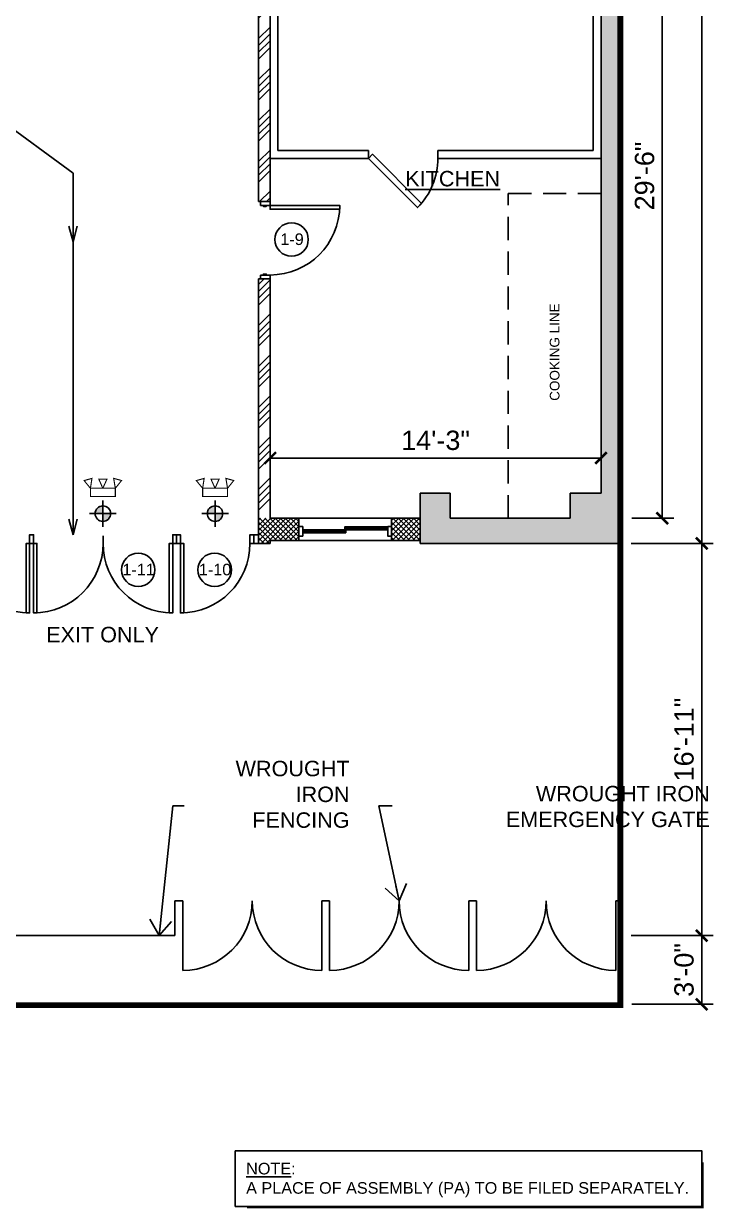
# Model space of a CAD drawing. Header units: inches. Extents: x -5252 to 14398, y -1665 to 9844.
# Drawn here: x -1846 to -1489, y 407 to 1020 of the extents above; entities that cross this region are included whole.
import ezdxf
from ezdxf.enums import TextEntityAlignment as Align

# ---------------------------------------------------------------- set-up
doc = ezdxf.new("R2010")
doc.units = ezdxf.units.IN
doc.header["$LTSCALE"] = 48
doc.header["$MEASUREMENT"] = 0
for name, pattern in [('CENTER', [2, 1.25, -0.25, 0.25, -0.25]), ('HIDDEN', [0.375, 0.25, -0.125]), ('PHANTOM', [2.5, 1.25, -0.25, 0.25, -0.25, 0.25, -0.25])]:
    doc.linetypes.add(name, pattern=pattern)
for name, color, linetype in [('A-Door', 151, 'Continuous'), ('ABOVE', 8, 'HIDDEN'), ('CAPACITY SIGN', 1, 'Continuous'), ('Dimensions', 5, 'Continuous'), ('door symbol', 91, 'Continuous'), ('E-5', 5, 'Continuous'), ('EXIT-SIGNS', 1, 'Continuous'), ('Hatch', 9, 'Continuous'), ('PA-EMERGENCY-LIGHTS', 1, 'Continuous'), ('PROPERTY LINE', 2, 'PHANTOM'), ('TEXT', 1, 'Continuous'), ('Wall-Exist', 6, 'Continuous'), ('Wall-Full', 2, 'Continuous'), ('Wall-New', 2, 'Continuous')]:
    doc.layers.add(name, color=color, linetype=linetype)
doc.layers.add('A-Glaz', color=151, linetype='Continuous', lineweight=25)
doc.layers.add('PA-PATH', color=4, linetype='CENTER', lineweight=35)
doc.styles.add('DIMTEXT', font='arial.ttf')
doc.styles.get("Standard").update_dxf_attribs({"font": 'arial.ttf'})
doc.styles.add('STYLUSBT', font='stylu.ttf')
doc.styles.add('SWA-STND', font='arial.ttf')
doc.linetypes.add('FENCE', pattern='A,0.5,-0.1,["X",Standard,S=0.1,R=0,X=-0.035,Y=-0.05],-0.1', length=0.7)
doc.dimstyles.new('PA-DIM', dxfattribs={"dimtxt": 5, "dimasz": 5, "dimexe": 3, "dimexo": 0, "dimgap": 1, "dimtad": 1, "dimdec": 0, "dimzin": 3, "dimdsep": 46, "dimlunit": 4, "dimtxsty": 'STYLUSBT', "dimblk": 'ARCHTICK', "dimcen": 0.09, "dimclrd": 256, "dimclre": 256, "dimclrt": 1, "dimadec": 0, "dimazin": 0, "dimtfac": 1, "dimtdec": 0, "dimtix": 1, "dimtmove": 1, "dimatfit": 3, "dimldrblk": 'OPEN90', "dimfxl": 1, "dimfrac": 1, "dimtolj": 1, "dimtzin": 0, "dimarcsym": 0})
doc.dimstyles.new('SWA-48', dxfattribs={"dimscale": 0, "dimtxt": 10, "dimasz": 6, "dimexe": 6, "dimexo": 6, "dimgap": 4, "dimtad": 1, "dimdec": 0, "dimzin": 3, "dimdsep": 46, "dimlunit": 4, "dimtxsty": 'SWA-STND', "dimblk": 'ARCHTICK', "dimcen": 6, "dimclrd": 5, "dimclre": 5, "dimclrt": 1, "dimadec": 0, "dimazin": 0, "dimtfac": 1, "dimtdec": 0, "dimtix": 1, "dimtofl": 0, "dimtmove": 2, "dimatfit": 3, "dimfxl": 1, "dimtolj": 1, "dimtzin": 0, "dimlwd": -1, "dimlwe": -1, "dimarcsym": 0})

# ---------------------------------------------------------------- blocks, each defined once
blk = doc.blocks.new('_ArchTick')
at = {"color": 0, "linetype": 'ByBlock', "const_width": 0.219}
blk.add_lwpolyline([(-0.5, -0.5), (0.5, 0.5)], dxfattribs=at)
blk = doc.blocks.new('*D5137')
at = {"layer": 'Defpoints', "color": 0, "transparency": 16777216}
for p in [(-1537.19, 1118.17), (-1537.19, 763.92), (-1515.5, 763.92)]:
    blk.add_point(p, dxfattribs=at)
at = {"layer": 'Dimensions', "color": 5, "transparency": 16777216}
for p, q in [((-1531.19, 1118.17), (-1509.5, 1118.17)), ((-1515.5, 1118.17), (-1515.5, 763.92)), ((-1531.19, 763.92), (-1509.5, 763.92))]:
    blk.add_line(p, q, dxfattribs=at)
at = {"layer": 'Dimensions', "color": 5, "transparency": 16777216, "xscale": 6, "yscale": 6, "zscale": 6}
for p, rotation in [((-1515.5, 1118.17), 90), ((-1515.5, 763.92), 270)]:
    blk.add_blockref('_ArchTick', p, dxfattribs=dict(at, rotation=rotation))
at = {"layer": 'Dimensions', "color": 1, "transparency": 16777216, "insert": (-1524.61, 941.04), "char_height": 10, "attachment_point": 5, "rotation": 90, "style": 'SWA-STND'}
blk.add_mtext('\\A1;29\'-6"', dxfattribs=at)
blk = doc.blocks.new('*D5138')
at = {"layer": 'Defpoints', "color": 0, "transparency": 16777216}
for p in [(-1534.28, 1707.92), (-1495.09, 1707.92), (-1537.62, 750.9)]:
    blk.add_point(p, dxfattribs=at)
at = {"layer": 'Dimensions', "color": 5, "transparency": 16777216}
for p, q in [((-1528.28, 1707.92), (-1489.09, 1707.92)), ((-1495.09, 750.9), (-1495.09, 1707.92)), ((-1531.62, 750.9), (-1489.09, 750.9))]:
    blk.add_line(p, q, dxfattribs=at)
at = {"layer": 'Dimensions', "color": 5, "transparency": 16777216, "xscale": 6, "yscale": 6, "zscale": 6}
for p, rotation in [((-1495.09, 1707.92), 90), ((-1495.09, 750.9), 270)]:
    blk.add_blockref('_ArchTick', p, dxfattribs=dict(at, rotation=rotation))
at = {"layer": 'Dimensions', "color": 1, "transparency": 16777216, "insert": (-1504.19, 1229.41), "char_height": 10, "attachment_point": 5, "rotation": 90, "style": 'SWA-STND'}
blk.add_mtext('\\A1;79\'-9"', dxfattribs=at)
blk = doc.blocks.new('*D5139')
at = {"layer": 'Defpoints', "color": 0, "transparency": 16777216}
for p in [(-1537.62, 750.9), (-1537.62, 547.92), (-1495.09, 547.92)]:
    blk.add_point(p, dxfattribs=at)
at = {"layer": 'Dimensions', "color": 5, "transparency": 16777216}
for p, q in [((-1531.62, 750.9), (-1489.09, 750.9)), ((-1495.09, 750.9), (-1495.09, 547.92)), ((-1531.62, 547.92), (-1489.09, 547.92))]:
    blk.add_line(p, q, dxfattribs=at)
at = {"layer": 'Dimensions', "color": 5, "transparency": 16777216, "xscale": 6, "yscale": 6, "zscale": 6}
for p, rotation in [((-1495.09, 750.9), 90), ((-1495.09, 547.92), 270)]:
    blk.add_blockref('_ArchTick', p, dxfattribs=dict(at, rotation=rotation))
at = {"layer": 'Dimensions', "color": 1, "transparency": 16777216, "insert": (-1504.19, 649.41), "char_height": 10, "attachment_point": 5, "rotation": 90, "style": 'SWA-STND'}
blk.add_mtext('\\A1;16\'-11"', dxfattribs=at)
blk = doc.blocks.new('EMERG LIGHT WALL')
at = {"layer": 'PA-EMERGENCY-LIGHTS', "const_width": 1}
blk.add_lwpolyline([(6557.7, -172.8), (6546.3, -172.8), (6546.3, -165.2), (6540.5, -158.1), (6547.7, -156.1), (6546.3, -165.2), (6557.7, -165.2), (6554, -156.8), (6561.5, -156.8), (6557.7, -165.2), (6569.2, -165.2), (6567.7, -156.1), (6574.9, -158.1), (6569.2, -165.2), (6569.2, -172.8)], close=True, dxfattribs=at)
blk = doc.blocks.new('EXIT')
at = {"layer": 'EXIT-SIGNS'}
h = blk.add_hatch(color=251, dxfattribs=at)
h.paths.add_polyline_path([(6557.72, 28.43), (6557.72, 23.02, 0.414214), (6563.12, 28.43)])
h.paths.add_polyline_path([(6552.32, 28.43), (6557.72, 28.43), (6557.72, 33.83, 0.414214)])
for p, q in [((6557.72, 37.72), (6557.72, 19.17)), ((6567, 28.44), (6548.45, 28.44))]:
    blk.add_line(p, q, dxfattribs=at)
blk.add_circle((6557.72, 28.44), 5.4, dxfattribs=at)
blk = doc.blocks.new('*U17')
for p, q in [((0, 0), (0, 4)), ((36, 0), (36, 4))]:
    blk.add_line(p, q)
blk.add_lwpolyline([(0, 0), (0, -36), (1.75, -36), (1.75, 0)], close=True)
blk.add_arc((0, 0), 36, 270, 0)
blk = doc.blocks.new('*D5157')
at = {"layer": 'Defpoints', "color": 0, "transparency": 16777216}
for p in [(-1718.37, 795.09), (-1718.37, 776.92), (-1547.19, 776.92)]:
    blk.add_point(p, dxfattribs=at)
at = {"layer": 'E-5', "color": 5, "transparency": 16777216}
for p, q in [((-1718.37, 782.92), (-1718.37, 801.09)), ((-1547.19, 782.92), (-1547.19, 801.09)), ((-1547.19, 795.09), (-1718.37, 795.09))]:
    blk.add_line(p, q, dxfattribs=at)
at = {"layer": 'E-5', "color": 5, "transparency": 16777216, "xscale": 6, "yscale": 6, "zscale": 6, "rotation": 180}
blk.add_blockref('_ArchTick', (-1718.37, 795.09), dxfattribs=at)
at = {"layer": 'E-5', "color": 5, "transparency": 16777216, "xscale": 6, "yscale": 6, "zscale": 6}
blk.add_blockref('_ArchTick', (-1547.19, 795.09), dxfattribs=at)
at = {"layer": 'E-5', "color": 1, "transparency": 16777216, "insert": (-1632.78, 804.2), "char_height": 10, "attachment_point": 5, "style": 'SWA-STND'}
blk.add_mtext('\\A1;14\'-3"', dxfattribs=at)
blk = doc.blocks.new('*U2647')
at = {"layer": 'A-Door', "color": 151, "linetype": 'Continuous', "lineweight": -3}
for points in [[(2, 5), (4, 5), (4, 41), (2, 41)], [(2, 0), (0, 0), (0, 5), (2, 5)], [(2, 1.5), (2.5, 1.5), (2.5, 3), (2, 3)], [(38, 1.5), (37.5, 1.5), (37.5, 3), (38, 3)], [(38, 0), (40, 0), (40, 5), (38, 5)]]:
    blk.add_lwpolyline(points, close=True, dxfattribs=at)
at = {"layer": 'A-Door', "color": 151, "linetype": 'Continuous', "lineweight": -3, "extrusion": (0, 0, -1)}
blk.add_arc((-2, 5), 36, 90, 180, dxfattribs=at)
blk = doc.blocks.new('*D5121')
at = {"layer": 'Defpoints', "color": 0, "transparency": 16777216}
for p in [(-1537.62, 547.92), (-1537.19, 512.42), (-1495.09, 512.42)]:
    blk.add_point(p, dxfattribs=at)
at = {"layer": 'E-5', "color": 5, "transparency": 16777216}
for p, q in [((-1531.62, 547.92), (-1489.09, 547.92)), ((-1495.09, 547.92), (-1495.09, 512.42)), ((-1531.19, 512.42), (-1489.09, 512.42))]:
    blk.add_line(p, q, dxfattribs=at)
at = {"layer": 'E-5', "color": 5, "transparency": 16777216, "xscale": 6, "yscale": 6, "zscale": 6}
for p, rotation in [((-1495.09, 547.92), 90), ((-1495.09, 512.42), 270)]:
    blk.add_blockref('_ArchTick', p, dxfattribs=dict(at, rotation=rotation))
at = {"layer": 'E-5', "color": 1, "transparency": 16777216, "insert": (-1504.2, 530.17), "char_height": 10, "attachment_point": 5, "rotation": 90, "style": 'SWA-STND'}
blk.add_mtext('\\A1;3\'-0"', dxfattribs=at)
blk = doc.blocks.new('_Open30')
at = {"color": 0, "linetype": 'ByBlock', "lineweight": -2}
for p, q in [((-1, 0.268), (0, 0)), ((0, 0), (-1, -0.268)), ((0, 0), (-1, 0))]:
    blk.add_line(p, q, dxfattribs=at)

msp = doc.modelspace()

# ---------------------------------------------------------------- hatches: boundary and pattern name
at = {"layer": 'Dimensions'}
h = msp.add_hatch(dxfattribs=at)
h.set_pattern_fill('ANSI34', color=253, scale=20)
h.paths.add_polyline_path([(-1547.19, 1567.92), (-1555.19, 1567.92), (-1555.19, 1508.67), (-1555.19, 1508.67), (-1555.19, 1507.67), (-1555.19, 1449.17), (-1664.69, 1449.17), (-1664.69, 1449.17), (-1678.69, 1449.17), (-1689.19, 1449.17), (-1689.19, 1449.17), (-1690.19, 1449.17), (-1742.37, 1449.17), (-1742.37, 1441.17), (-1724.37, 1441.17), (-1724.37, 1230.17), (-1662.87, 1230.17), (-1662.87, 1214.17), (-1657.87, 1214.17), (-1656.87, 1214.17), (-1656.87, 1236.17), (-1657.87, 1236.17), (-1716.37, 1236.17), (-1716.37, 1441.17), (-1563.28, 1441.17), (-1547.19, 1441.17)])
h.paths.add_polyline_path([(-1547.19, 1174.17), (-1563.28, 1174.17), (-1724.37, 1174.17), (-1724.37, 1168.17), (-1550.37, 1168.17), (-1550.37, 1155.71), (-1563.28, 1145.57), (-1563.28, 1124.17), (-1590.55, 1124.17), (-1594.37, 1121.17), (-1594.37, 1124.17), (-1724.37, 1124.17), (-1724.37, 1124.17), (-1724.37, 927.8), (-1718.37, 927.8), (-1718.37, 1118.17), (-1547.19, 1118.17)])
h = msp.add_hatch(dxfattribs=at)
h.set_pattern_fill('ANSI34', color=253, scale=20)
h.paths.add_polyline_path([(-1718.37, 887.8), (-1723.37, 887.8), (-1724.37, 887.8), (-1724.37, 763.92), (-1718.37, 763.92)])
h = msp.add_hatch(dxfattribs=at)
h.set_pattern_fill('ANSI37', color=253, scale=15)
h.paths.add_polyline_path([(-1703.54, 763.92), (-1718.37, 763.92), (-1724.37, 763.92), (-1724.37, 750.9), (-1718.37, 750.9), (-1718.37, 752.42), (-1703.54, 752.42)])
h.paths.add_polyline_path([(-1640.71, 763.92), (-1655.54, 763.92), (-1655.54, 752.42), (-1640.71, 752.42)])
at = {"layer": 'Hatch'}
h = msp.add_hatch(color=253, dxfattribs=at)
h.dxf.hatch_style = 1
h.paths.add_polyline_path([(-2958.65, 1240.92), (-2971.65, 1240.92), (-2971.65, 1148.42), (-2958.65, 1148.42)])
h.paths.add_polyline_path([(-2491.17, 887.97), (-2483.15, 887.97), (-2483.15, 890.97), (-2499.65, 890.97), (-2499.65, 783.47), (-2491.17, 783.47)])
h.paths.add_polyline_path([(-1731.28, 1707.92), (-2195.78, 1707.92), (-2195.78, 1741.92), (-2269.3, 1741.92), (-2269.3, 1729.92), (-2207.78, 1729.92), (-2207.78, 1695.92), (-2128.78, 1695.92), (-2128.78, 1681.92), (-2115.65, 1681.92), (-2113.28, 1681.92), (-2113.28, 1695.92), (-1833.28, 1695.92), (-1833.28, 1682.92), (-1817.78, 1682.92), (-1817.78, 1695.92), (-1731.28, 1695.92)])
h.paths.add_polyline_path([(-2195.78, 1957.35), (-2207.78, 1957.35), (-2207.78, 1741.92), (-2195.78, 1741.92)])
h.paths.add_polyline_path([(-2207.78, 1749.17), (-2222.28, 1749.17), (-2222.28, 1741.92), (-2207.78, 1741.92)])
h.paths.add_polyline_path([(-2269.3, 1741.92), (-2326.78, 1741.92), (-2326.78, 1729.92), (-2269.3, 1729.92)])
h.paths.add_polyline_path([(-1537.19, 1707.92), (-1604.78, 1707.92), (-1604.78, 1695.92), (-1561.69, 1695.92), (-1561.69, 1681.92), (-1547.19, 1681.92), (-1547.19, 1628.35), (-1546.28, 1628.35), (-1546.28, 1621.92), (-1546.28, 1615.49), (-1547.19, 1615.49), (-1547.19, 1403.92), (-1560.28, 1403.92), (-1560.28, 1388.42), (-1547.19, 1388.42), (-1547.19, 1331.42), (-1537.19, 1331.42)])
h.paths.add_polyline_path([(-1537.19, 1235.42), (-1547.19, 1235.42), (-1547.19, 1072.42), (-1559.28, 1072.42), (-1559.28, 1056.92), (-1547.19, 1056.92), (-1547.19, 776.92), (-1563.21, 776.92), (-1563.21, 763.92), (-1625.21, 763.92), (-1625.21, 776.92), (-1640.71, 776.92), (-1640.71, 750.9), (-1537.19, 750.9)])
h.paths.add_polyline_path([(-1916.8, 778.42), (-1934.36, 778.42), (-1934.36, 761.6), (-1916.8, 761.6)])
h.paths.add_polyline_path([(-2205.86, 767.97), (-2234.13, 767.97), (-2234.13, 751.97), (-2205.86, 751.97)])
h.paths.add_polyline_path([(-2208.86, 923.24), (-2234.34, 923.24), (-2234.34, 903.97), (-2208.86, 903.97)])
h.paths.add_polyline_path([(-2200.9, 1072.92), (-2224.08, 1072.92), (-2224.08, 1057.42), (-2200.9, 1057.42)])
h.paths.add_polyline_path([(-1916.62, 904.92), (-1934.36, 904.92), (-1934.36, 889.42), (-1916.62, 889.42)])
h.paths.add_polyline_path([(-1873.65, 1073.67), (-1889.15, 1073.67), (-1889.15, 1058.17), (-1873.65, 1058.17)])
h.paths.add_polyline_path([(-1873.65, 1404.17), (-1889.15, 1404.17), (-1889.15, 1388.67), (-1873.65, 1388.67)])
h.paths.add_polyline_path([(-2216.15, 1400.42), (-2224.15, 1400.42), (-2224.15, 1392.42), (-2220.15, 1392.42), (-2216.15, 1392.42)])
h.paths.add_polyline_path([(-2582.15, 1403.42), (-2597.65, 1403.42), (-2597.65, 1387.92), (-2582.15, 1387.92)])
h.paths.add_polyline_path([(-2582.15, 1072.92), (-2597.65, 1072.92), (-2597.65, 1057.42), (-2582.15, 1057.42)])
h.paths.add_polyline_path([(-2483.15, 908.97), (-2501.15, 908.97), (-2501.15, 890.97), (-2483.15, 890.97)])
h.paths.add_polyline_path([(-2479.17, 783.47), (-2499.65, 783.47), (-2499.65, 764.42), (-2479.17, 764.42)])
h.paths.add_polyline_path([(-2479.17, 764.42), (-2499.65, 764.42), (-2632.15, 764.42), (-2632.15, 752.42), (-2499.65, 752.42), (-2499.65, 739.6), (-2479.17, 739.6)])
h.paths.add_polyline_path([(-2672.15, 764.42), (-2683.15, 764.42), (-2698.65, 764.42), (-2711.65, 764.42), (-2711.65, 752.42), (-2672.15, 752.42)])
h.paths.add_polyline_path([(-2683.15, 777.42), (-2698.65, 777.42), (-2698.65, 764.42), (-2683.15, 764.42)])
h.paths.add_polyline_path([(-2944.65, 1072.42), (-2958.65, 1072.42), (-2971.65, 1072.42), (-2971.65, 1056.92), (-2944.65, 1056.92)])
h.paths.add_polyline_path([(-2944.65, 1403.42), (-2971.65, 1403.42), (-2971.65, 1336.92), (-2958.65, 1336.92), (-2958.65, 1387.92), (-2944.65, 1387.92)])
h.paths.add_polyline_path([(-2962.15, 565.92), (-2974.15, 565.92), (-2974.15, 536.42), (-2989.15, 536.42), (-2989.15, 523.92), (-3000.15, 523.92), (-3000.15, 511.92), (-2962.15, 511.92)])
h.paths.add_polyline_path([(-2962.15, 752.42), (-2944.65, 752.42), (-2944.65, 776.42), (-2958.65, 776.42), (-2958.65, 803.59), (-2974.15, 803.59), (-2974.15, 621.92), (-2962.15, 621.92)])
h.paths.add_polyline_path([(-3173.15, 523.92), (-3206.15, 523.92), (-3206.15, 511.92), (-3173.15, 511.92)])

# ---------------------------------------------------------------- linework, layer by layer
at = {"layer": 'A-Door'}
for p, q in [((-1703.54, 763.92), (-1655.54, 763.92)), ((-1724.37, 755.4), (-1726.8, 755.4)), ((-1724.37, 750.9), (-1726.8, 750.9)), ((-1703.54, 752.42), (-1655.54, 752.42))]:
    msp.add_line(p, q, dxfattribs=at)
for points in [[(-1842.8, 750.9), (-1840.8, 750.9), (-1840.8, 755.4), (-1842.8, 755.4)], [(-1766.8, 750.9), (-1768.8, 750.9), (-1768.8, 755.4), (-1766.8, 755.4)], [(-1764.8, 750.9), (-1766.8, 750.9), (-1766.8, 755.4), (-1764.8, 755.4)], [(-1726.8, 750.9), (-1728.8, 750.9), (-1728.8, 755.4), (-1726.8, 755.4)]]:
    msp.add_lwpolyline(points, close=True, dxfattribs=at)
at = {"layer": 'A-Glaz', "linetype": 'Continuous', "lineweight": 25}
for p, q in [((-1701.04, 756.42), (-1701.04, 757.92)), ((-1701.04, 757.17), (-1679.79, 757.17)), ((-1679.79, 756.42), (-1679.79, 757.92)), ((-1679.29, 757.92), (-1679.29, 759.42)), ((-1679.29, 758.67), (-1658.04, 758.67)), ((-1658.04, 757.92), (-1658.04, 759.42))]:
    msp.add_line(p, q, dxfattribs=at)
for points in [[(-1701.54, 759.67), (-1703.54, 759.67), (-1703.54, 754.67), (-1701.54, 754.67)], [(-1701.54, 756.42), (-1701.54, 757.92), (-1679.29, 757.92), (-1679.29, 756.42)], [(-1679.79, 757.92), (-1679.79, 759.42), (-1657.54, 759.42), (-1657.54, 757.92)], [(-1657.54, 759.67), (-1655.54, 759.67), (-1655.54, 754.67), (-1657.54, 754.67)]]:
    msp.add_lwpolyline(points, close=True, dxfattribs=at)
at = {"layer": 'ABOVE'}
for p, q in [((-1595.19, 763.92), (-1595.19, 931.92)), ((-1595.19, 931.92), (-1547.19, 931.92))]:
    msp.add_line(p, q, dxfattribs=at)
at = {"layer": 'Defpoints'}
for p, q in [((-1714.37, 954.17), (-1714.37, 1114.17)), ((-1551.19, 954.17), (-1551.19, 1052.92)), ((-1667.57, 954.17), (-1714.37, 954.17)), ((-1667.57, 950.17), (-1667.57, 954.17)), ((-1631.57, 950.17), (-1631.57, 954.17)), ((-1551.19, 954.17), (-1631.57, 954.17)), ((-1667.57, 950.17), (-1718.37, 950.17)), ((-1547.19, 950.17), (-1631.57, 950.17))]:
    msp.add_line(p, q, dxfattribs=at)
msp.add_lwpolyline([(-1667.57, 950.17), (-1642.11, 924.71), (-1639.99, 926.83), (-1665.45, 952.29)], close=True, dxfattribs=at)
msp.add_arc((-1667.57, 950.17), 36, 315, 0, dxfattribs=at)
at = {"layer": 'door symbol'}
for centre in [(-1707.27, 908.18), (-1786.63, 737.23), (-1747.07, 737.23)]:
    msp.add_circle(centre, 8.65, dxfattribs=at)
at = {"layer": 'PA-PATH', "color": 8, "lineweight": -3, "ltscale": 48}
msp.add_lwpolyline([(-1820.37, 755.4), (-1820.37, 942.58), (-2045.28, 1106.78), (-2045.28, 1472.73), (-1937.97, 1549.16)], dxfattribs=at)
at = {"layer": 'PROPERTY LINE', "color": 7, "ltscale": 2, "const_width": 3}
msp.add_lwpolyline([(-3319.13, 511.92), (-1537.19, 511.92), (-1537.19, 1711.92), (-2195.78, 1711.92), (-2195.78, 1957.35)], dxfattribs=at)
at = {"layer": 'TEXT', "lineweight": -3}
msp.add_lwpolyline([(-1736.42, 436.61), (-1495.08, 436.61), (-1495.08, 407.83), (-1736.42, 407.83)], close=True, dxfattribs=at)
at = {"layer": 'TEXT', "lineweight": -3, "const_width": 1}
msp.add_lwpolyline([(-1730.42, 407.33), (-1494.58, 407.33), (-1494.58, 430.61)], dxfattribs=at)
at = {"layer": 'Wall-Exist'}
for p, q in [((-1537.19, 750.9), (-1537.19, 1228.02)), ((-1547.19, 776.92), (-1547.19, 1056.92)), ((-1640.71, 750.9), (-1640.71, 776.92)), ((-1640.71, 776.92), (-1625.21, 776.92)), ((-1625.21, 776.92), (-1625.21, 763.92)), ((-1563.21, 763.92), (-1563.21, 776.92)), ((-1563.21, 776.92), (-1547.19, 776.92)), ((-1625.21, 763.92), (-1563.21, 763.92)), ((-1640.71, 750.9), (-1537.19, 750.9))]:
    msp.add_line(p, q, dxfattribs=at)
at = {"layer": 'Wall-Full'}
for p, q in [((-1724.37, 927.8), (-1718.37, 927.8)), ((-1724.37, 887.8), (-1718.37, 887.8))]:
    msp.add_line(p, q, dxfattribs=at)
at = {"layer": 'Wall-New'}
for p, q in [((-1724.37, 1124.17), (-1724.37, 927.8)), ((-1718.37, 927.8), (-1718.37, 1118.17)), ((-1724.37, 999.65), (-1724.37, 1005.65)), ((-1724.37, 887.8), (-1724.37, 750.9)), ((-1718.37, 763.92), (-1718.37, 887.8)), ((-1703.54, 763.92), (-1718.37, 763.92)), ((-1703.54, 752.42), (-1703.54, 763.92)), ((-1655.54, 752.42), (-1655.54, 763.92)), ((-1640.71, 763.92), (-1655.54, 763.92)), ((-1724.37, 750.9), (-1718.37, 750.9)), ((-1718.37, 752.42), (-1703.54, 752.42)), ((-1718.37, 750.9), (-1718.37, 752.42)), ((-1655.54, 752.42), (-1640.71, 752.42))]:
    msp.add_line(p, q, dxfattribs=at)
at = {"layer": 'Wall-New', "color": 1, "linetype": 'FENCE'}
for p, q in [((-1537.62, 565.92), (-1537.62, 739.6)), ((-1767.63, 565.92), (-1767.63, 547.92)), ((-1767.63, 565.92), (-1763.62, 565.92)), ((-1763.62, 565.92), (-1763.62, 529.92)), ((-1691.62, 565.92), (-1687.62, 565.92)), ((-1691.62, 565.92), (-1691.62, 529.92)), ((-1687.62, 565.92), (-1687.62, 529.92)), ((-1615.62, 565.92), (-1611.55, 565.92)), ((-1615.62, 565.92), (-1615.62, 529.92)), ((-1611.55, 565.92), (-1611.55, 529.92)), ((-1539.55, 565.92), (-1537.62, 565.92)), ((-1539.55, 565.92), (-1539.55, 529.92)), ((-2709.65, 547.92), (-1767.63, 547.92))]:
    msp.add_line(p, q, dxfattribs=at)
for centre, start, end in [((-1763.62, 565.92), 270, 0), ((-1691.62, 565.92), 180, 270), ((-1687.62, 565.92), 270, 0), ((-1615.62, 565.92), 180, 270), ((-1611.55, 565.92), 270, 0), ((-1539.55, 565.92), 180, 270)]:
    msp.add_arc(centre, 36, start, end, dxfattribs=at)

# ---------------------------------------------------------------- block references
at = {"rotation": 0.08044708294494042}
for name, p, xscale, yscale, zscale in [('EMERG LIGHT WALL', (-5493.77, 867.19), 0.5625, 0.5625, 0.5625), ('EMERG LIGHT WALL', (-5435.72, 867.19), 0.5625, 0.5625, 0.5625), ('EXIT', (-6661.16, 738.45), 0.740545077839796, 0.740545077839796, 0.740545077839796), ('EXIT', (-6603.12, 738.45), 0.740545077839796, 0.740545077839796, 0.740545077839796)]:
    msp.add_blockref(name, p, dxfattribs=dict(at, xscale=xscale, yscale=yscale, zscale=zscale))
at = {"layer": 'A-Door', "color": 151, "linetype": 'Continuous', "lineweight": -3, "rotation": 270}
msp.add_blockref('*U2647', (-1723.37, 927.8), dxfattribs=at)
at = {"layer": 'A-Door', "xscale": -1, "rotation": 359.9999999999908}
for p in [(-1842.8, 750.9), (-1768.8, 750.9)]:
    msp.add_blockref('*U17', p, dxfattribs=at)
at = {"layer": 'A-Door'}
for p in [(-1840.8, 750.9), (-1764.8, 750.9)]:
    msp.add_blockref('*U17', p, dxfattribs=at)
at = {"layer": 'PA-PATH', "color": 8, "lineweight": -3, "xscale": 8.000000000000627, "yscale": 8.000000000000627, "zscale": 8.000000000000627, "rotation": 270}
for p in [(-1820.37, 907.04), (-1820.37, 755.4)]:
    msp.add_blockref('_Open30', p, dxfattribs=at)

# ---------------------------------------------------------------- texts
at = {"layer": 'CAPACITY SIGN', "char_height": 8}
for s, insert, width, attachment_point in [('\\A1;WROUGHT IRON FENCING', (-1677.28, 603.62), 80.9623, 9), ('\\A1;WROUGHT IRON EMERGENCY GATE', (-1490.9, 625.42), 160.4018, 3)]:
    msp.add_mtext(s, dxfattribs=dict(at, insert=insert, width=width, attachment_point=attachment_point))
at = {"layer": 'door symbol'}
for tag, p in [('1-9', (-1707.06, 908.33)), ('1-11', (-1786.42, 737.38)), ('1-10', (-1746.86, 737.38))]:
    msp.add_attdef(tag, text='', height=6, dxfattribs=at).set_placement(p, align=Align.MIDDLE_CENTER)
at = {"layer": 'TEXT', "attachment_point": 5, "style": 'DIMTEXT'}
for s, width, insert, char_height, rotation in [('{\\LKITCHEN}', 77.4841, (-1623.94, 939.62), 8, 359.99977), ('COOKING LINE', 86.3522, (-1571.16, 849.92), 5, 90.08045), ('EXIT ONLY', 77.4841, (-1805.08, 703.67), 8, 359.99977)]:
    msp.add_mtext_dynamic_manual_height_columns(s, width=width, gutter_width=1, heights=[0], dxfattribs=dict(at, insert=insert, char_height=char_height, rotation=rotation))
at = {"layer": 'TEXT', "lineweight": -3, "insert": (-1730.79, 421.46), "char_height": 6, "width": 232.132, "attachment_point": 4, "style": 'DIMTEXT'}
msp.add_mtext('\\A1;{\\LNOTE}:\\PA PLACE OF ASSEMBLY (PA) TO BE FILED SEPARATELY.', dxfattribs=at)

# ---------------------------------------------------------------- dimensions: what is measured, and where the dimension line sits
at = {"layer": 'Dimensions'}
for base, p1, p2, picture, middle in [((-1495.09, 1707.92), (-1537.62, 750.9), (-1534.28, 1707.92), '*D5138', (-1504.19, 1229.41)), ((-1515.5, 763.92), (-1537.19, 1118.17), (-1537.19, 763.92), '*D5137', (-1524.61, 941.04)), ((-1495.09, 547.92), (-1537.62, 750.9), (-1537.62, 547.92), '*D5139', (-1504.19, 649.41))]:
    dim = msp.add_linear_dim(base=base, p1=p1, p2=p2, angle=90, dimstyle='SWA-48', override={"dimscale": 1}, dxfattribs=at)
    dim.commit()
    dim.dimension.update_dxf_attribs({"geometry": picture, "text_midpoint": middle})
at = {"layer": 'E-5'}
dim = msp.add_linear_dim(base=(-1718.37, 795.09), p1=(-1547.19, 776.92), p2=(-1718.37, 776.92), dimstyle='SWA-48', override={"dimscale": 1}, dxfattribs=at)
dim.commit()
dim.dimension.update_dxf_attribs({"geometry": '*D5157', "text_midpoint": (-1632.78, 804.2)})
dim = msp.add_linear_dim(base=(-1495.08767172, 512.41717498), p1=(-1537.61976306, 547.91717498), p2=(-1537.19054453, 512.41717498), angle=90, dimstyle='SWA-48', override={"dimscale": 1}, dxfattribs=at)
dim.commit()
dim.dimension.update_dxf_attribs({"geometry": '*D5121', "text_midpoint": (-1504.19681224, 530.16717498)})

# ---------------------------------------------------------------- leaders
at = {"layer": 'TEXT'}
for points in [[(-1775.83, 547.92), (-1768.66, 615.13), (-1762.88, 615.13)], [(-1651.62, 565.92), (-1662.22, 615.13), (-1655.31, 615.13)]]:
    msp.add_leader(points, dimstyle='PA-DIM', override={"dimasz": 8}, dxfattribs=at)

doc.saveas('drawing.dxf')
